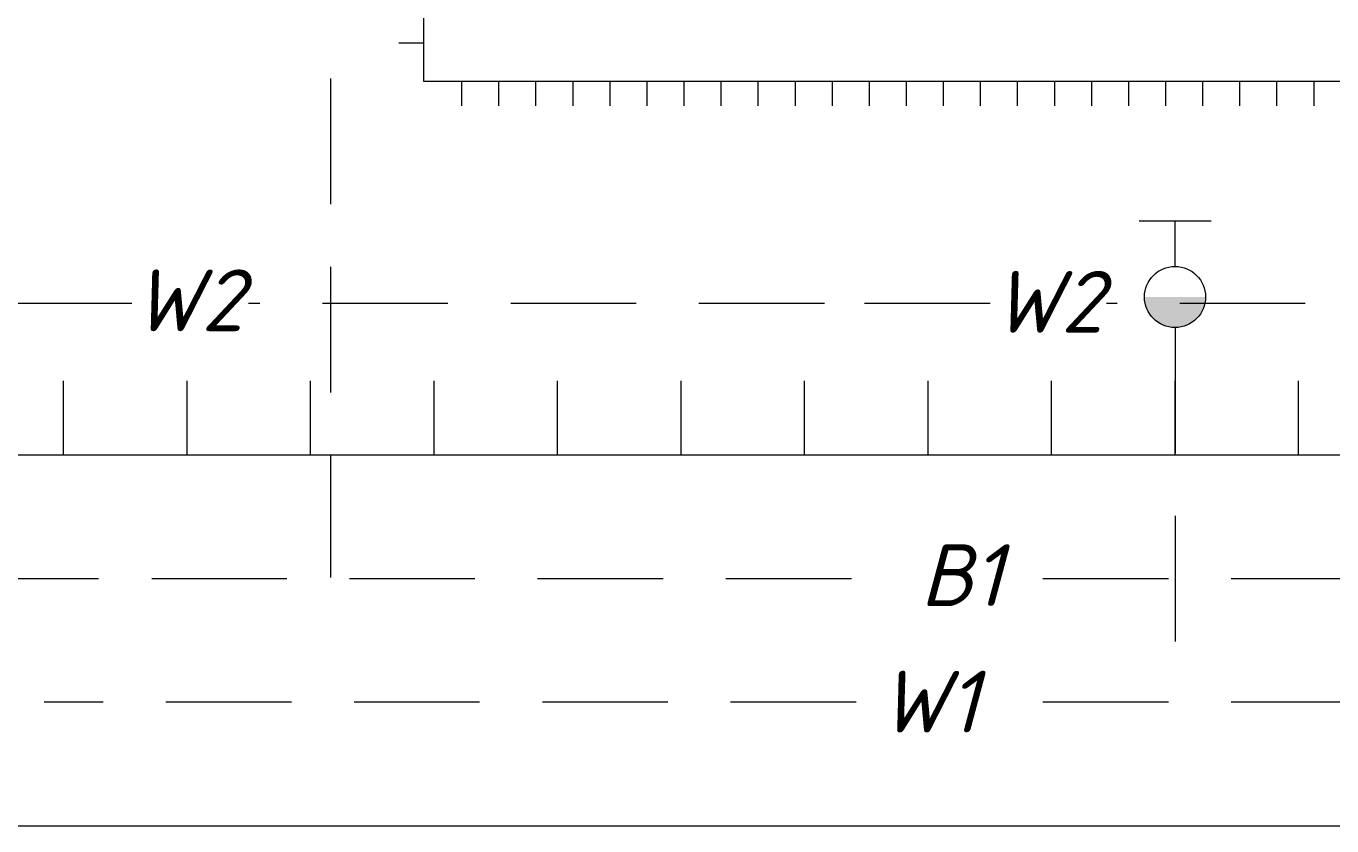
# Model space of a CAD drawing. Header units: millimetres. Extents: x 27137 to 30937, y -4667 to -569.
# Drawn here: x 28944.8 to 28997.7, y -2991.3 to -2959 of the extents above; entities that cross this region are included whole.
import ezdxf

# ---------------------------------------------------------------- set-up
doc = ezdxf.new("R2010")
doc.units = ezdxf.units.MM
doc.header["$LTSCALE"] = 0.4
doc.linetypes.add('штриховаяX2', pattern=[38.1, 25.4, -12.7])
doc.styles.add('Isocpeur', font='isocpeui.ttf', dxfattribs={"height": 2.5})

msp = doc.modelspace()

# ---------------------------------------------------------------- hatches: boundary and pattern name
at = {"linetype": 'штриховаяX2', "lineweight": 15, "ltscale": 0.5}
msp.add_hatch(color=256, dxfattribs=at).paths.add_polyline_path([(28990.0783, -2969.9157), (28991.3155, -2969.9157), (28992.5526, -2969.9157, -1)])

# ---------------------------------------------------------------- linework, layer by layer
at = {"lineweight": 15, "ltscale": 0.5}
msp.add_line((28960.8882, -2942.1305), (28960.8882, -2961.1837), dxfattribs=at)
at = {"lineweight": 15}
for p, q in [((28960.8882, -2959.6465), (28959.8882, -2959.6465)), ((28960.8882, -2959.6465), (28959.8882, -2959.6465)), ((28960.8882, -2959.6465), (28959.8882, -2959.6465)), ((28960.8882, -2961.1837), (28981.9424, -2961.1837)), ((28960.8882, -2961.1837), (28998.3882, -2961.1837)), ((28962.4424, -2962.1837), (28962.4424, -2961.1837)), ((28962.4424, -2962.1837), (28962.4424, -2961.1837)), ((28963.9424, -2962.1837), (28963.9424, -2961.1837)), ((28963.9424, -2962.1837), (28963.9424, -2961.1837)), ((28965.4424, -2962.1837), (28965.4424, -2961.1837)), ((28965.4424, -2962.1837), (28965.4424, -2961.1837)), ((28966.9424, -2962.1837), (28966.9424, -2961.1837)), ((28966.9424, -2962.1837), (28966.9424, -2961.1837)), ((28968.4424, -2962.1837), (28968.4424, -2961.1837)), ((28968.4424, -2962.1837), (28968.4424, -2961.1837)), ((28969.9424, -2962.1837), (28969.9424, -2961.1837)), ((28969.9424, -2962.1837), (28969.9424, -2961.1837)), ((28971.4424, -2962.1837), (28971.4424, -2961.1837)), ((28971.4424, -2962.1837), (28971.4424, -2961.1837)), ((28972.9424, -2962.1837), (28972.9424, -2961.1837)), ((28972.9424, -2962.1837), (28972.9424, -2961.1837)), ((28972.9424, -2962.1837), (28972.9424, -2961.1837)), ((28972.9424, -2962.1837), (28972.9424, -2961.1837)), ((28974.4424, -2962.1837), (28974.4424, -2961.1837)), ((28974.4424, -2962.1837), (28974.4424, -2961.1837)), ((28974.4424, -2962.1837), (28974.4424, -2961.1837)), ((28974.4424, -2962.1837), (28974.4424, -2961.1837)), ((28975.9424, -2962.1837), (28975.9424, -2961.1837)), ((28975.9424, -2962.1837), (28975.9424, -2961.1837)), ((28975.9424, -2962.1837), (28975.9424, -2961.1837)), ((28975.9424, -2962.1837), (28975.9424, -2961.1837)), ((28977.4424, -2962.1837), (28977.4424, -2961.1837)), ((28977.4424, -2962.1837), (28977.4424, -2961.1837)), ((28977.4424, -2962.1837), (28977.4424, -2961.1837)), ((28977.4424, -2962.1837), (28977.4424, -2961.1837)), ((28978.9424, -2962.1837), (28978.9424, -2961.1837)), ((28978.9424, -2962.1837), (28978.9424, -2961.1837)), ((28978.9424, -2962.1837), (28978.9424, -2961.1837)), ((28978.9424, -2962.1837), (28978.9424, -2961.1837)), ((28980.4424, -2962.1837), (28980.4424, -2961.1837)), ((28980.4424, -2962.1837), (28980.4424, -2961.1837)), ((28980.4424, -2962.1837), (28980.4424, -2961.1837)), ((28980.4424, -2962.1837), (28980.4424, -2961.1837)), ((28981.9424, -2962.1837), (28981.9424, -2961.1837)), ((28981.9424, -2962.1837), (28981.9424, -2961.1837)), ((28981.9424, -2962.1837), (28981.9424, -2961.1837)), ((28981.9424, -2962.1837), (28981.9424, -2961.1837)), ((28983.4424, -2962.1837), (28983.4424, -2961.1837)), ((28983.4424, -2962.1837), (28983.4424, -2961.1837)), ((28984.9424, -2962.1837), (28984.9424, -2961.1837)), ((28984.9424, -2962.1837), (28984.9424, -2961.1837)), ((28984.9424, -2962.1837), (28984.9424, -2961.1837)), ((28984.9424, -2962.1837), (28984.9424, -2961.1837)), ((28986.4424, -2962.1837), (28986.4424, -2961.1837)), ((28986.4424, -2962.1837), (28986.4424, -2961.1837)), ((28987.9424, -2962.1837), (28987.9424, -2961.1837)), ((28987.9424, -2962.1837), (28987.9424, -2961.1837)), ((28989.4424, -2962.1837), (28989.4424, -2961.1837)), ((28989.4424, -2962.1837), (28989.4424, -2961.1837)), ((28990.9424, -2962.1837), (28990.9424, -2961.1837)), ((28990.9424, -2962.1837), (28990.9424, -2961.1837)), ((28992.4424, -2962.1837), (28992.4424, -2961.1837)), ((28992.4424, -2962.1837), (28992.4424, -2961.1837)), ((28993.9424, -2962.1837), (28993.9424, -2961.1837)), ((28993.9424, -2962.1837), (28993.9424, -2961.1837)), ((28995.4424, -2962.1837), (28995.4424, -2961.1837)), ((28995.4424, -2962.1837), (28995.4424, -2961.1837)), ((28996.9424, -2962.1837), (28996.9424, -2961.1837)), ((28996.9424, -2962.1837), (28996.9424, -2961.1837)), ((28996.9424, -2962.1837), (28996.9424, -2961.1837)), ((28996.9424, -2962.1837), (28996.9424, -2961.1837)), ((28946.3155, -2976.3129), (28946.3155, -2973.3129)), ((28951.3155, -2976.3129), (28951.3155, -2973.3129)), ((28951.3155, -2976.3129), (28951.3155, -2973.3129)), ((28951.3155, -2976.3129), (28951.3155, -2973.3129)), ((28956.3155, -2976.3129), (28956.3155, -2973.3129)), ((28956.3155, -2976.3129), (28956.3155, -2973.3129)), ((28961.3155, -2976.3129), (28961.3155, -2973.3129)), ((28966.3155, -2976.3129), (28966.3155, -2973.3129)), ((28971.3155, -2976.3129), (28971.3155, -2973.3129)), ((28976.3155, -2976.3129), (28976.3155, -2973.3129)), ((28981.3155, -2976.3129), (28981.3155, -2973.3129)), ((28981.3155, -2976.3129), (28981.3155, -2973.3129)), ((28986.3155, -2976.3129), (28986.3155, -2973.3129)), ((28986.3155, -2976.3129), (28986.3155, -2973.3129)), ((28991.3155, -2976.3129), (28991.3155, -2973.3129)), ((28996.3155, -2976.3129), (28996.3155, -2973.3129)), ((28996.3155, -2976.3129), (28996.3155, -2973.3129)), ((28996.3155, -2976.3129), (28996.3155, -2973.3129)), ((29059.6279, -2976.3129), (28909.0249, -2976.3129)), ((28853.5678, -2991.3129), (29059.6276, -2991.3129))]:
    msp.add_line(p, q, dxfattribs=at)
at = {"linetype": 'штриховаяX2', "lineweight": 15, "ltscale": 0.5}
for p, q in [((28957.1188, -2961.0745), (28957.1188, -2981.2594)), ((28991.3211, -2966.8468), (28989.8633, -2966.8468)), ((28991.3211, -2968.6779), (28991.3211, -2966.8468)), ((28992.7788, -2966.8468), (28991.3211, -2966.8468)), ((28949.0807, -2970.179), (28933.0625, -2970.179)), ((28977.1193, -2970.179), (28953.8, -2970.179)), ((28983.8257, -2970.179), (28978.2864, -2970.179)), ((29019.4498, -2970.179), (28988.545, -2970.179)), ((28991.3155, -2971.1529), (28991.3155, -2986.3129)), ((28978.21, -2981.3129), (28944.4673, -2981.3129)), ((28954.9646, -2981.3129), (28944.9646, -2981.3129)), ((29059.6278, -2981.3129), (28985.3752, -2981.3129)), ((28978.3998, -2986.3129), (28945.535, -2986.3129)), ((29059.6277, -2986.3129), (28985.565, -2986.3129))]:
    msp.add_line(p, q, dxfattribs=at)
at = {"lineweight": 15, "ltscale": 0.5}
msp.add_circle((28991.3155, -2969.9157), 1.2372, dxfattribs=at)

# ---------------------------------------------------------------- texts
at = {"linetype": 'штриховаяX2', "lineweight": 15, "char_height": 2.5, "attachment_point": 3, "style": 'Isocpeur'}
for s, width, insert in [('W2', 3.719358, (28953.5924, -2968.8015)), ('W2', 3.719358, (28988.3958, -2968.8599)), ('В1', 5.498522, (28984.3321, -2979.9204)), ('W1', 5.498522, (28983.3593, -2985.0357))]:
    msp.add_mtext_dynamic_manual_height_columns(s, width=width, gutter_width=12.5, heights=[0], dxfattribs=dict(at, insert=insert))

doc.saveas('drawing.dxf')
